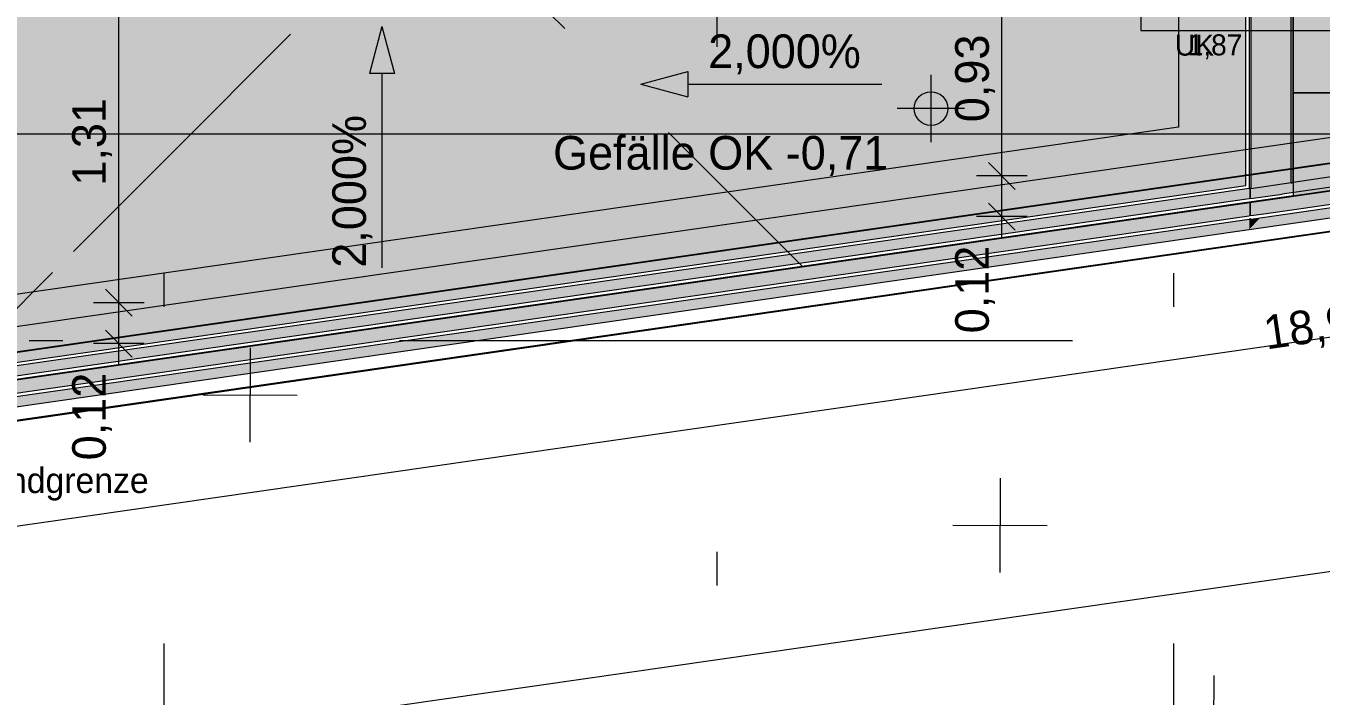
# Model space of a CAD drawing. Header units: metres. Extents: x -3.9 to 83, y -38 to 6.2.
# Drawn here: x 5.59 to 9.438, y -34.056 to -32.066 of the extents above; entities that cross this region are included whole.
import ezdxf

# ---------------------------------------------------------------- set-up
doc = ezdxf.new("R2010")
doc.units = ezdxf.units.M
doc.header["$MEASUREMENT"] = 0
for name, pattern in [('Achse', [0.004, 0.002, -0.001, 0, -0.001]), ('Grenzlinie', [0.008, 0.003, -0.005]), ('PUNKT', [1, 0, -1]), ('Punkt 1_1', [0.075, 0.025, -0.05]), ('Schnittlinie', [0.006, 0.003, -0.0015, 0, -0.0015]), ('Untersicht', [0.001, 0.0005, -0.0005])]:
    doc.linetypes.add(name, pattern=pattern)
for name, color, linetype in [('0._EG PP_2_000 Achsraster', 7, 'Continuous'), ('0._EG PP_2_110 Wand Aussen', 7, 'Continuous'), ('0._EG PP_2_210 Decke', 7, 'Continuous'), ('0._EG PP_2_220 Bodenaufbau', 7, 'Continuous'), ('0._EG PP_2_221 Bodenaufbau - Abdichtung', 7, 'Continuous'), ('0._EG PP_2_221 Bodenaufbau - Terrassenbelag', 7, 'Continuous'), ('0._EG PP_2_450 Absturzsicherung', 7, 'Continuous'), ('0._EG PP_2_815 Raumbegrenzung', 7, 'Continuous'), ('0._EG PP_2_844 Umriss 2D', 7, 'Continuous'), ('0._EG PP_2_851 Marker Schnitt', 7, 'Continuous'), ('0._EG PP_2_950 Polierplan Bemaßung', 7, 'Continuous'), ('0._EG PP_2_Bauwerke_Gebäude - Haus.verm', 7, 'Continuous'), ('0._EG PP_2_Bauwerke_Stützmauer.verm', 7, 'Continuous'), ('0._EG PP_2_Gelände_Geländepunkt.verm', 7, 'Continuous'), ('0._EG PP_2_Kataster Grenzen_Grundstücksgrenze.verm', 7, 'Continuous'), ('0._EG PP_2_Neubau_840 Baulinien', 7, 'Continuous')]:
    doc.layers.add(name, color=color, linetype=linetype)
doc.styles.add('ERSTELLTER_STIL_2', font='')
doc.styles.get('ERSTELLTER_STIL_2').set_extended_font_data('Eurostile')
doc.linetypes.add('Grenze Grundstück', pattern='A,0,[1,415_260415_PP_VA_1_3 0 EG1.Shx,S=0.00031746,R=0,X=0,Y=0],-0.04,0', length=0.04)

msp = doc.modelspace()

# ---------------------------------------------------------------- hatches: boundary and pattern name
at = {"layer": '0._EG PP_2_110 Wand Aussen', "linetype": 'Continuous', "lineweight": 13, "true_color": 0xff6400}
msp.add_hatch(color=30, dxfattribs=at).paths.add_polyline_path([(9.35, -32.5313), (9.35, -31.58), (9.23, -31.58), (9.23, -32.5486)])
at = {"layer": '0._EG PP_2_110 Wand Aussen', "linetype": 'Continuous', "lineweight": 0, "true_color": 0x373737}
msp.add_hatch(color=250, dxfattribs=at).paths.add_polyline_path([(9.355, -32.5306), (9.355, -31.58), (9.35, -31.58), (9.35, -32.5313)])
at = {"layer": '0._EG PP_2_110 Wand Aussen', "linetype": 'Continuous', "lineweight": 13, "true_color": 0x3f7f02}
for points in [[(9.355, -31.58), (9.355, -32.265), (9.535, -32.265), (9.535, -31.58)], [(9.355, -32.571), (9.5349, -32.5452), (9.535, -32.265), (9.355, -32.265)]]:
    msp.add_hatch(color=76, dxfattribs=at).paths.add_polyline_path(points)
at = {"layer": '0._EG PP_2_220 Bodenaufbau', "linetype": 'Continuous', "lineweight": 0, "true_color": 0x000000}
msp.add_hatch(color=18, dxfattribs=at).paths.add_polyline_path([(0.2784, -33.335), (0.2791, -33.8248), (9.215, -32.5401), (9.215, -31.585), (9.015, -31.585), (9.015, -32.3668), (0.5141, -33.5889), (0.5141, -33.335)])
at = {"layer": '0._EG PP_2_221 Bodenaufbau - Terrassenbelag', "linetype": 'Continuous', "lineweight": 0, "true_color": 0x111111}
msp.add_hatch(color=250, dxfattribs=at).paths.add_polyline_path([(0.9072, -31.585), (0.512, -31.585), (0.5141, -33.335), (0.5141, -33.5889), (9.015, -32.3668), (9.015, -31.585), (8.8, -31.585), (8.8, -31.79), (6.89, -31.79), (6.89, -31.715), (6.725, -31.715), (6.725, -31.585), (6.13, -31.585), (6.13, -31.79), (4.22, -31.79), (4.22, -31.585), (4.09, -31.585), (4.09, -31.995), (3.68, -31.995), (3.68, -31.585), (3.375, -31.585), (3.375, -31.7886), (1.065, -31.7886), (1.065, -31.715), (0.9072, -31.715)])
at = {"layer": '0._EG PP_2_450 Absturzsicherung', "linetype": 'Continuous', "lineweight": 13, "true_color": 0xff6400}
for points in [[(9.535, -32.5047), (9.355, -32.5306), (9.3225, -32.5656), (9.5675, -32.5304)], [(0.2798, -33.8649), (9.225, -32.5796), (9.225, -32.5493), (0.2798, -33.8346)], [(9.23, -32.5789), (9.23, -32.5486), (9.225, -32.5493), (9.225, -32.5796)], [(9.3225, -32.5656), (9.35, -32.536), (9.35, -32.5313), (9.23, -32.5486), (9.23, -32.5789)], [(9.35, -32.536), (9.355, -32.5306), (9.35, -32.5313)], [(9.225, -32.6705), (9.665, -32.6073), (9.6325, -32.5816), (9.2575, -32.6355)], [(0.1899, -33.9688), (9.225, -32.6705), (9.225, -32.6402), (0.1899, -33.9385)], [(9.225, -32.6402), (9.225, -32.6705), (9.23, -32.6651), (9.23, -32.6395)], [(9.23, -32.6395), (9.23, -32.6651), (9.2575, -32.6355)]]:
    msp.add_hatch(color=30, dxfattribs=at).paths.add_polyline_path(points)
at = {"layer": '0._EG PP_2_450 Absturzsicherung', "linetype": 'Continuous', "lineweight": 13, "true_color": 0xb85600}
for points in [[(9.2684, -32.6239), (9.6217, -32.5731), (9.5784, -32.5389), (9.3117, -32.5772)], [(0.2399, -33.9212), (9.225, -32.6301), (9.225, -32.5897), (0.2398, -33.8808)], [(9.23, -32.6294), (9.23, -32.589), (9.225, -32.5897), (9.225, -32.6301)], [(9.2684, -32.6239), (9.3117, -32.5772), (9.23, -32.589), (9.23, -32.6294)]]:
    msp.add_hatch(color=32, dxfattribs=at).paths.add_polyline_path(points)
at = {"layer": '0._EG PP_2_950 Polierplan Bemaßung', "linetype": 'Continuous', "lineweight": 13, "true_color": 0x6c6cff}
for points in [[(6.6481, -32.0679), (6.6106, -32.2078), (6.6856, -32.2078)], [(7.4173, -32.2389), (7.5573, -32.2764), (7.5573, -32.2014)], [(8.2793, -32.3114), (8.3293, -32.3114), (8.3255, -32.2923), (8.3146, -32.2761), (8.2984, -32.2652), (8.2793, -32.2614)], [(8.2793, -32.3114), (8.2293, -32.3114), (8.2331, -32.3305), (8.2439, -32.3468), (8.2601, -32.3576), (8.2793, -32.3614)]]:
    msp.add_hatch(color=171, dxfattribs=at).paths.add_polyline_path(points)

# ---------------------------------------------------------------- linework, layer by layer
at = {"layer": '0._EG PP_2_000 Achsraster', "color": 5, "linetype": 'Achse', "lineweight": 0, "ltscale": 1000}
for p, q in [((6, 3), (6, -36)), ((9, 3), (9, -36)), ((-1.5, -33), (21, -33))]:
    msp.add_line(p, q, dxfattribs=at)
at = {"layer": '0._EG PP_2_110 Wand Aussen', "color": 7, "linetype": 'Continuous', "lineweight": 13, "ltscale": 1000}
for p, q in [((9.23, -31.58), (9.23, -32.5486)), ((9.35, -32.5313), (9.35, -31.58))]:
    msp.add_line(p, q, dxfattribs=at)
at = {"layer": '0._EG PP_2_110 Wand Aussen', "color": 7, "linetype": 'Continuous', "lineweight": 18, "ltscale": 1000}
for p, q in [((9.23, -32.5486), (9.225, -32.5493)), ((9.23, -32.5486), (9.225, -32.5493)), ((9.23, -32.5486), (9.35, -32.5313)), ((9.23, -32.5486), (9.35, -32.5313)), ((9.35, -32.5313), (9.355, -32.5306)), ((9.35, -32.5313), (9.355, -32.5306)), ((9.23, -32.5789), (9.225, -32.5796)), ((9.23, -32.589), (9.225, -32.5897)), ((9.23, -32.5789), (9.3225, -32.5656)), ((9.23, -32.589), (9.3117, -32.5772)), ((9.23, -32.6294), (9.225, -32.6301)), ((9.23, -32.6294), (9.2684, -32.6239)), ((9.23, -32.6395), (9.225, -32.6402)), ((9.23, -32.6395), (9.2575, -32.6355))]:
    msp.add_line(p, q, dxfattribs=at)
at = {"layer": '0._EG PP_2_110 Wand Aussen', "color": 7, "linetype": 'Continuous', "lineweight": 13, "ltscale": 1000, "flags": 128}
msp.add_lwpolyline([(9.225, -31.58), (9.225, -32.5493)], dxfattribs=at)
at = {"layer": '0._EG PP_2_110 Wand Aussen', "color": 7, "linetype": 'Continuous', "lineweight": 18, "ltscale": 1000, "flags": 128}
for points in [[(9.355, -32.5306), (9.355, -31.58)], [(9.355, -31.58), (9.355, -32.265)], [(9.355, -32.265), (9.535, -32.265)]]:
    msp.add_lwpolyline(points, dxfattribs=at)
at = {"layer": '0._EG PP_2_110 Wand Aussen', "color": 8, "linetype": 'Continuous', "lineweight": 13, "ltscale": 1000, "flags": 128}
msp.add_lwpolyline([(9.355, -32.571), (9.5349, -32.5452), (9.535, -32.265), (9.355, -32.265)], close=True, dxfattribs=at)
at = {"layer": '0._EG PP_2_210 Decke', "color": 8, "linetype": 'Continuous', "lineweight": 13, "ltscale": 1000, "flags": 128}
msp.add_lwpolyline([(0.1962, -30.98), (0.1998, -33.8865), (18.7205, -31.2253), (18.7275, -29.58), (11.985, -29.58), (11.985, -30.48), (9.135, -30.48), (9.135, -30.98)], close=True, dxfattribs=at)
at = {"layer": '0._EG PP_2_220 Bodenaufbau', "color": 7, "linetype": 'Continuous', "lineweight": 13, "ltscale": 1000, "true_color": 0xf4f4f4, "flags": 128}
for points in [[(0.5091, -33.33), (0.1991, -33.3299), (0.1997, -33.8043), (18.4106, -31.1861), (18.4149, -30.18), (12.515, -30.18), (12.515, -31.08), (9.665, -31.08), (9.665, -31.58), (0.5066, -31.58)], [(0.5091, -33.33), (0.1991, -33.3299), (0.1997, -33.8057), (18.5407, -31.1689), (18.5449, -30.18), (12.515, -30.18), (12.515, -31.08), (9.665, -31.08), (9.665, -31.58), (0.5066, -31.58)], [(0.2784, -33.335), (0.2791, -33.8248), (9.215, -32.5401), (9.215, -31.585), (9.015, -31.585), (9.015, -32.3668), (0.5141, -33.5889), (0.5141, -33.335)]]:
    msp.add_lwpolyline(points, close=True, dxfattribs=at)
at = {"layer": '0._EG PP_2_221 Bodenaufbau - Abdichtung', "color": 171, "linetype": 'Untersicht', "lineweight": 13, "ltscale": 1000, "true_color": 0x6c6cff, "flags": 128}
for points in [[(9.355, -31.38), (9.355, -32.571)], [(6.7925, -31.675), (5.3158, -33.1517)], [(5.3158, -33.1517), (6.7925, -31.675)], [(7.898, -32.7805), (6.7925, -31.675)], [(6.7925, -31.675), (7.898, -32.7805)], [(9.355, -32.571), (7.898, -32.7805)], [(7.898, -32.7805), (5.3158, -33.1517)]]:
    msp.add_lwpolyline(points, dxfattribs=at)
at = {"layer": '0._EG PP_2_221 Bodenaufbau - Terrassenbelag', "color": 7, "linetype": 'Continuous', "lineweight": 18, "ltscale": 1000, "flags": 128}
for points in [[(9.015, -31.585), (9.015, -32.3668)], [(9.015, -32.3668), (0.5141, -33.5889)]]:
    msp.add_lwpolyline(points, dxfattribs=at)
at = {"layer": '0._EG PP_2_450 Absturzsicherung', "color": 7, "linetype": 'Continuous', "lineweight": 18, "ltscale": 1000}
for p, q in [((9.5784, -32.5389), (9.3117, -32.5772)), ((9.5675, -32.5304), (9.3225, -32.5656)), ((9.225, -32.5897), (0.2398, -33.8808)), ((9.225, -32.5796), (0.2498, -33.8693)), ((9.2575, -32.6355), (9.6325, -32.5816)), ((9.2684, -32.6239), (9.6217, -32.5731)), ((0.2399, -33.9212), (9.225, -32.6301)), ((0.1999, -33.937), (9.225, -32.6402))]:
    msp.add_line(p, q, dxfattribs=at)
at = {"layer": '0._EG PP_2_450 Absturzsicherung', "color": 7, "linetype": 'Continuous', "lineweight": 18, "ltscale": 1000, "flags": 128}
for points in [[(9.535, -32.5047), (9.355, -32.5306)], [(9.225, -32.5493), (0.2798, -33.8346)], [(9.225, -32.6705), (9.665, -32.6073)], [(0.1599, -33.9731), (9.225, -32.6705)]]:
    msp.add_lwpolyline(points, dxfattribs=at)
at = {"layer": '0._EG PP_2_815 Raumbegrenzung', "color": 8, "linetype": 'PUNKT', "lineweight": 13, "ltscale": 1000, "flags": 128}
msp.add_lwpolyline([(0.507, -31.58), (0.5097, -33.8066), (18.4104, -31.2344), (18.4149, -30.18)], dxfattribs=at)
at = {"layer": '0._EG PP_2_815 Raumbegrenzung', "color": 8, "linetype": 'Punkt 1_1', "lineweight": 13, "ltscale": 1000, "flags": 128}
msp.add_lwpolyline([(0.5091, -32.8077), (0.508, -32.3869), (9.5416, -32.3869), (0.199, -33.7301), (0.199, -33.33), (0.5091, -33.33)], close=True, dxfattribs=at)
at = {"layer": '0._EG PP_2_851 Marker Schnitt', "color": 7, "linetype": 'Schnittlinie', "lineweight": 13, "ltscale": 1000}
msp.add_line((7.643, -29.1277), (7.643, -35.645), dxfattribs=at)
at = {"layer": '0._EG PP_2_950 Polierplan Bemaßung', "color": 6, "linetype": 'Continuous', "lineweight": 13, "ltscale": 1000, "true_color": 0xfb02fe}
for p, q in [((5.8661, -32.888), (5.8661, -31.58)), ((8.4898, -32.5113), (8.4898, -31.58)), ((8.4498, -32.4713), (8.5298, -32.5513)), ((8.5648, -32.5113), (8.4148, -32.5113)), ((8.4898, -32.6324), (8.4898, -32.5113)), ((8.4498, -32.5924), (8.5298, -32.6724)), ((8.5648, -32.6324), (8.4148, -32.6324)), ((8.4898, -32.6924), (8.4898, -32.6324)), ((5.8261, -32.848), (5.9061, -32.928)), ((5.9411, -32.888), (5.7911, -32.888)), ((5.8661, -33.0095), (5.8661, -32.888)), ((5.8261, -32.9695), (5.9061, -33.0495)), ((5.9411, -33.0095), (5.7911, -33.0095)), ((5.8661, -33.0695), (5.8661, -33.0095))]:
    msp.add_line(p, q, dxfattribs=at)
at = {"layer": '0._EG PP_2_950 Polierplan Bemaßung', "color": 7, "linetype": 'Continuous', "lineweight": 13, "ltscale": 1000}
for p, q in [((8.903, -31.5825), (8.903, -32.08)), ((8.903, -32.08), (9.003, -32.08)), ((9.003, -32.08), (9.54, -32.08))]:
    msp.add_line(p, q, dxfattribs=at)
at = {"layer": '0._EG PP_2_950 Polierplan Bemaßung', "color": 1, "linetype": 'Continuous', "lineweight": 13, "ltscale": 1000, "true_color": 0xfb0106}
for p, q in [((0.1108, -34.3353), (18.8926, -31.6337)), ((0.31, -35.0006), (19.0087, -32.3147))]:
    msp.add_line(p, q, dxfattribs=at)
at = {"layer": '0._EG PP_2_950 Polierplan Bemaßung', "color": 171, "linetype": 'Continuous', "lineweight": 13, "ltscale": 1000, "true_color": 0x6c6cff}
for p, q in [((6.6481, -32.0679), (6.6106, -32.2078)), ((6.6481, -32.0679), (6.6856, -32.2078)), ((6.6856, -32.2078), (6.6106, -32.2078)), ((6.6481, -32.2078), (6.6481, -32.2679)), ((7.4173, -32.2389), (7.5573, -32.2014)), ((7.5573, -32.2014), (7.5573, -32.2764)), ((8.2793, -32.2114), (8.2793, -32.4114)), ((7.4173, -32.2389), (7.5573, -32.2764)), ((7.5573, -32.2389), (7.6173, -32.2389)), ((7.6173, -32.2389), (8.1336, -32.2389)), ((6.6481, -32.2679), (6.6481, -32.7841)), ((8.3793, -32.3114), (8.1793, -32.3114))]:
    msp.add_line(p, q, dxfattribs=at)
msp.add_circle((8.2793, -32.3114), 0.05, dxfattribs=at)
at = {"layer": '0._EG PP_2_Bauwerke_Gebäude - Haus.verm', "color": 9, "linetype": 'Continuous', "lineweight": 13, "ltscale": 1000}
msp.add_line((11.3247, -32.4105), (5.2161, -33.2899), dxfattribs=at)
at = {"layer": '0._EG PP_2_Bauwerke_Stützmauer.verm', "color": 9, "linetype": 'Continuous', "lineweight": 13, "ltscale": 1000}
msp.add_line((11.3247, -32.4105), (5.2161, -33.2899), dxfattribs=at)
at = {"layer": '0._EG PP_2_Gelände_Geländepunkt.verm', "color": 8, "linetype": 'Continuous', "lineweight": 0, "ltscale": 1000}
for p, q in [((6.2567, -33.0218), (6.2554, -33.3018)), ((6.1161, -33.1612), (6.396, -33.1624)), ((8.4849, -33.4089), (8.4836, -33.6889)), ((8.3443, -33.5482), (8.6243, -33.5495)), ((9.1198, -33.9949), (9.1186, -34.2749))]:
    msp.add_line(p, q, dxfattribs=at)
at = {"layer": '0._EG PP_2_Kataster Grenzen_Grundstücksgrenze.verm', "color": 96, "linetype": 'Continuous', "lineweight": 13, "ltscale": 1000, "true_color": 0x007e00}
msp.add_line((18.6507, -31.3565), (0.1655, -34.0127), dxfattribs=at)
at = {"layer": '0._EG PP_2_Neubau_840 Baulinien', "color": 76, "linetype": 'Grenze Grundstück', "lineweight": 13, "ltscale": 1000, "true_color": 0x3f7f02, "flags": 128}
msp.add_lwpolyline([(0, -0.0002), (18.985, -0.0012), (18.958, -11.4452), (18.9035, -19.5703), (18.8486, -31.3281), (0.0665, -34.0269), (0.0564, -12.2031)], close=True, dxfattribs=at)
at = {"layer": '0._EG PP_2_Neubau_840 Baulinien', "color": 1, "linetype": 'Grenzlinie', "lineweight": 25, "ltscale": 1000, "true_color": 0xfb0106, "flags": 128}
msp.add_lwpolyline([(-2.7377, -37.8391), (0.1189, -37.4187), (0.0665, -34.0269), (18.8486, -31.3281), (22.8486, -30.6897)], dxfattribs=at)
msp.add_lwpolyline([(-2.7377, -37.8391), (0.1189, -37.4187), (0.0665, -34.0269), (18.8486, -31.3281), (22.8486, -30.6897)], dxfattribs=at)

# ---------------------------------------------------------------- texts
at = {"layer": '0._EG PP_2_844 Umriss 2D', "color": 76, "linetype": 'Continuous', "lineweight": 13, "true_color": 0x3f7f02, "insert": (5.3695, -33.4269), "char_height": 0.075, "attachment_point": 4, "style": 'ERSTELLTER_STIL_2'}
msp.add_mtext('\\A1;{\\pql;\\fEurostile|b0|i0|c0|p0;\\W1.000000;Grundgrenze}', dxfattribs=at)
at = {"layer": '0._EG PP_2_950 Polierplan Bemaßung', "color": 171, "linetype": 'Continuous', "lineweight": 13, "true_color": 0x6c6cff, "insert": (7.6173, -32.2099), "char_height": 0.1, "attachment_point": 7, "style": 'ERSTELLTER_STIL_2'}
msp.add_mtext('\\A1;{\\pql;\\fEurostile|b0|i0|c0|p0;\\W1.000000;2,000\\fEurostile|b0|i0|c0|p0;\\W1.000000;%}', dxfattribs=at)
at = {"layer": '0._EG PP_2_950 Polierplan Bemaßung', "color": 7, "linetype": 'Continuous', "lineweight": 13, "char_height": 0.0625, "attachment_point": 3, "style": 'ERSTELLTER_STIL_2'}
for s, insert in [('\\A1;{\\pqr;\\pt0,1;\\fEurostile|b0|i0|c0|p0;\\W1.000000;UK}', (9.1203, -32.0917)), ('\\A1;{\\pqr;\\pt0,1;\\fEurostile|b0|i0|c0|p0;\\W1.000000;1,87\\fEurostile|b0|i0|c0|p0;\\W1.000000;\\A1{\\H.66x;\\S^  ;}\\fEurostile|b0|i0|c0|p0;\\W1.000000;\\fEurostile|b0|i0|c0|p0;\\W1.000000;\\A1{\\H.66x;\\S^  ;}\\fEurostile|b0|i0|c0|p0;\\W1.000000;\\fEurostile|b0|i0|c0|p0;\\W1.000000;\\fEurostile|b0|i0|c0|p0;\\W1.000000;\\fEurostile|b0|i0|c0|p0;\\W1.000000;\\fEurostile|b0|i0|c0|p0;\\W1.000000;\\fEurostile|b0|i0|c0|p0;\\W1.000000;\\fEurostile|b0|i0|c0|p0;\\W1.000000;\\A1{\\H.66x;\\S^  ;}\\fEurostile|b0|i0|c0|p0;\\W1.000000;\\fEurostile|b0|i0|c0|p0;\\W1.000000;\\A1{\\H.66x;\\S^  ;}\\fEurostile|b0|i0|c0|p0;\\W1.000000;\\fEurostile|b0|i0|c0|p0;\\W1.000000;\\fEurostile|b0|i0|c0|p0;\\W1.000000;\\fEurostile|b0|i0|c0|p0;\\W1.000000;\\fEurostile|b0|i0|c0|p0;\\W1.000000;\\fEurostile|b0|i0|c0|p0;\\W1.000000;\\fEurostile|b0|i0|c0|p0;\\W1.000000;\\A1{\\H.66x;\\S^  ;}\\fEurostile|b0|i0|c0|p0;\\W1.000000;\\fEurostile|b0|i0|c0|p0;\\W1.000000;\\A1{\\H.66x;\\S^  ;}\\fEurostile|b0|i0|c0|p0;\\W1.000000;\\fEurostile|b0|i0|c0|p0;\\W1.000000;\\fEurostile|b0|i0|c0|p0;\\W1.000000;\\fEurostile|b0|i0|c0|p0;\\W1.000000;\\fEurostile|b0|i0|c0|p0;\\W1.000000;\\fEurostile|b0|i0|c0|p0;\\W1.000000;\\fEurostile|b0|i0|c0|p0;\\W1.000000;\\A1{\\H.66x;\\S^  ;}\\fEurostile|b0|i0|c0|p0;\\W1.000000;\\fEurostile|b0|i0|c0|p0;\\W1.000000;\\fEurostile|b0|i0|c0|p0;\\W1.000000;\\fEurostile|b0|i0|c0|p0;\\W1.000000;\\fEurostile|b0|i0|c0|p0;\\W1.000000;\\fEurostile|b0|i0|c0|p0;\\W1.000000;\\fEurostile|b0|i0|c0|p0;\\W1.000000;\\fEurostile|b0|i0|c0|p0;\\W1.000000;\\fEurostile|b0|i0|c0|p0;\\W1.000000;\\fEurostile|b0|i0|c0|p0;\\W1.000000;\\fEurostile|b0|i0|c0|p0;\\W1.000000;\\fEurostile|b0|i0|c0|p0;\\W1.000000;\\fEurostile|b0|i0|c0|p0;\\W1.000000;\\fEurostile|b0|i0|c0|p0;\\W1.000000;\\fEurostile|b0|i0|c0|p0;\\W1.000000;\\fEurostile|b0|i0|c0|p0;\\W1.000000;\\fEurostile|b0|i0|c0|p0;\\W1.000000;\\fEurostile|b0|i0|c0|p0;\\W1.000000;\\fEurostile|b0|i0|c0|p0;\\W1.000000;}', (9.3118, -32.0911))]:
    msp.add_mtext(s, dxfattribs=dict(at, insert=insert))
at = {"layer": '0._EG PP_2_950 Polierplan Bemaßung', "color": 6, "linetype": 'Continuous', "lineweight": 13, "true_color": 0xfb02fe, "char_height": 0.1, "width": 0.306373, "attachment_point": 7, "rotation": 90, "style": 'ERSTELLTER_STIL_2'}
for s, insert in [('\\A1;{\\pql;\\fEurostile|b0|i0|c0|p0;\\W1.000000;0,93}', (8.4698, -32.352)), ('\\A1;{\\pql;\\fEurostile|b0|i0|c0|p0;\\W1.000000;1,31}', (5.8461, -32.5404)), ('\\A1;{\\pql;\\fEurostile|b0|i0|c0|p0;\\W1.000000;0,12}', (8.4698, -32.9788)), ('\\A1;{\\pql;\\fEurostile|b0|i0|c0|p0;\\W1.000000;0,12}', (5.8461, -33.3559))]:
    msp.add_mtext(s, dxfattribs=dict(at, insert=insert))
at = {"layer": '0._EG PP_2_950 Polierplan Bemaßung', "color": 171, "linetype": 'Continuous', "lineweight": 13, "true_color": 0x6c6cff, "insert": (6.6191, -32.7841), "char_height": 0.1, "attachment_point": 7, "rotation": 90, "style": 'ERSTELLTER_STIL_2'}
msp.add_mtext('\\A1;{\\pql;\\fEurostile|b0|i0|c0|p0;\\W1.000000;2,000\\fEurostile|b0|i0|c0|p0;\\W1.000000;%}', dxfattribs=at)
at = {"layer": '0._EG PP_2_950 Polierplan Bemaßung', "color": 171, "linetype": 'Continuous', "lineweight": 13, "true_color": 0x6c6cff, "insert": (7.1565, -32.5114), "char_height": 0.1, "width": 1.02276, "attachment_point": 7, "style": 'ERSTELLTER_STIL_2'}
msp.add_mtext('\\A1;{\\pql;\\fEurostile|b0|i0|c0|p0;\\W1.000000;Gefälle OK -0,71}', dxfattribs=at)
at = {"layer": '0._EG PP_2_950 Polierplan Bemaßung', "color": 1, "linetype": 'Continuous', "lineweight": 13, "true_color": 0xfb0106, "insert": (9.2801, -33.0557), "char_height": 0.1, "attachment_point": 7, "rotation": 8.1856, "style": 'ERSTELLTER_STIL_2'}
msp.add_mtext('\\A1;{\\pql;\\fEurostile|b0|i0|c0|p0;\\W1.000000;18,97\\fEurostile|b0|i0|c0|p0;\\W1.000000;\\A1{\\H.66x;\\S5^  ;}}', dxfattribs=at)

doc.saveas('drawing.dxf')
